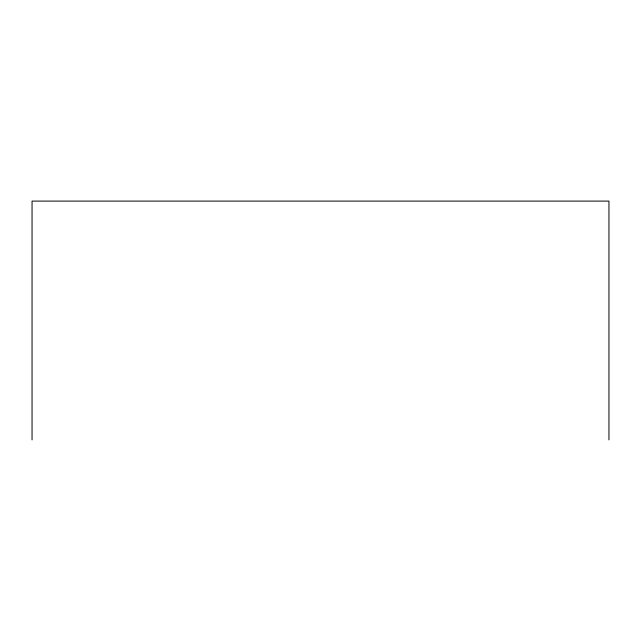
<?xml version="1.0" encoding="UTF-8"?>
<svg xmlns="http://www.w3.org/2000/svg" width="641" height="641" viewBox="0 0 641 641"><rect width="100%" height="100%" fill="white"/><g stroke="black" fill="none" stroke-linecap="round" stroke-linejoin="round"><path stroke-width="0.96" d="M608.95 439.902L608.95 201.098L32.05 201.098L32.05 439.902"/></g></svg>
